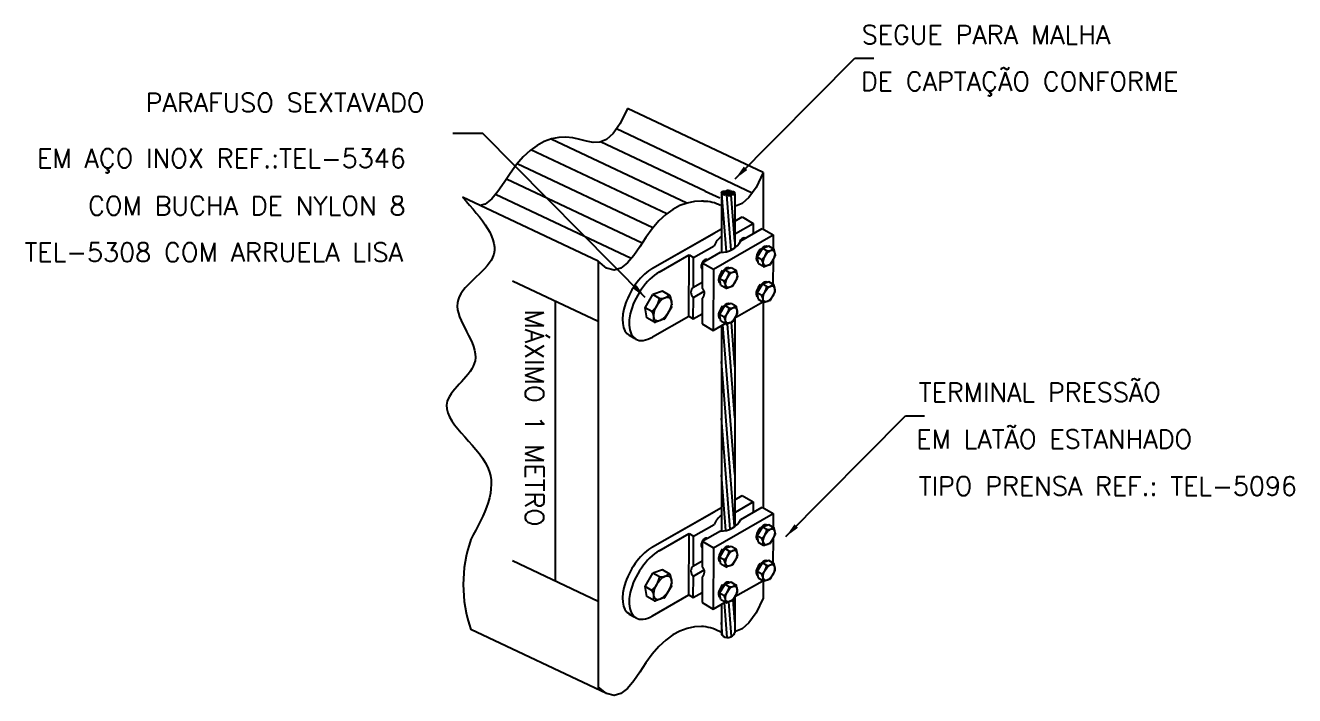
# Model space of a CAD drawing. Header units: millimetres. Extents: x -5156.6 to -5143, y -4612.5 to -4596.6.
# Drawn here: x -5156.6 to -5143.03, y -4603.78 to -4596.62 of the extents above; entities that cross this region are included whole.
import ezdxf

# ---------------------------------------------------------------- set-up
doc = ezdxf.new("R2010")
doc.units = ezdxf.units.MM
doc.header["$LTSCALE"] = 10
doc.layers.add('Termotécnica', color=7, linetype='Continuous')
doc.styles.add('r80', font='romans.shx')

msp = doc.modelspace()

# ---------------------------------------------------------------- linework, layer by layer
at = {"layer": 'Termotécnica', "color": 2}
for p, q in [((-5149.009, -4598.257), (-5147.729, -4596.965)), ((-5147.729, -4596.965), (-5147.525, -4596.965)), ((-5148.709, -4598.19), (-5150.16, -4597.505)), ((-5151.708, -4597.772), (-5152.027, -4597.772)), ((-5149.97, -4599.525), (-5151.708, -4597.772)), ((-5148.709, -4598.19), (-5148.709, -4598.794)), ((-5150.473, -4599.138), (-5151.924, -4598.453)), ((-5149.156, -4598.401), (-5149.156, -4599.042)), ((-5149.011, -4598.419), (-5149.011, -4598.992)), ((-5149.011, -4598.708), (-5148.933, -4598.663)), ((-5149.007, -4598.842), (-5148.815, -4598.732)), ((-5148.933, -4598.663), (-5148.815, -4598.732)), ((-5148.815, -4598.732), (-5148.815, -4598.841)), ((-5149.891, -4599.211), (-5149.156, -4598.791)), ((-5149.891, -4599.211), (-5149.234, -4598.836)), ((-5149.242, -4599.222), (-5148.602, -4598.856)), ((-5148.949, -4598.918), (-5148.72, -4598.787)), ((-5148.72, -4598.787), (-5148.602, -4598.856)), ((-5148.602, -4598.856), (-5148.603, -4599.003)), ((-5149.455, -4599.098), (-5149.234, -4598.972)), ((-5148.772, -4599.094), (-5148.717, -4599)), ((-5148.739, -4599.006), (-5148.731, -4599.01)), ((-5148.732, -4599.007), (-5148.726, -4599.015)), ((-5148.732, -4599.007), (-5148.724, -4599.011)), ((-5148.731, -4599.01), (-5148.727, -4599.017)), ((-5148.648, -4598.976), (-5148.717, -4599)), ((-5148.669, -4599.027), (-5148.717, -4599)), ((-5148.596, -4599.007), (-5148.648, -4598.976)), ((-5148.579, -4599.076), (-5148.591, -4599.014)), ((-5150.473, -4599.138), (-5150.473, -4603.719)), ((-5149.823, -4599.254), (-5149.502, -4599.07)), ((-5149.504, -4599.726), (-5149.502, -4599.07)), ((-5149.502, -4599.07), (-5149.455, -4599.098)), ((-5149.456, -4599.415), (-5149.455, -4599.098)), ((-5149.36, -4599.153), (-5149.361, -4599.426)), ((-5149.36, -4599.153), (-5149.167, -4599.042)), ((-5149.36, -4599.153), (-5149.242, -4599.222)), ((-5149.327, -4599.127), (-5149.325, -4599.12)), ((-5148.758, -4599.165), (-5148.772, -4599.094)), ((-5148.724, -4599.121), (-5148.772, -4599.094)), ((-5148.706, -4599.195), (-5148.758, -4599.165)), ((-5148.631, -4599.171), (-5148.58, -4599.084)), ((-5148.604, -4599.122), (-5148.605, -4599.385)), ((-5149.37, -4599.198), (-5149.372, -4599.198)), ((-5149.36, -4599.197), (-5149.371, -4599.201)), ((-5149.242, -4599.222), (-5149.245, -4599.877)), ((-5149.175, -4599.324), (-5149.12, -4599.23)), ((-5149.142, -4599.236), (-5149.134, -4599.241)), ((-5149.135, -4599.237), (-5149.127, -4599.242)), ((-5149.135, -4599.237), (-5149.129, -4599.245)), ((-5149.134, -4599.241), (-5149.13, -4599.247)), ((-5149.051, -4599.207), (-5149.12, -4599.23)), ((-5149.072, -4599.257), (-5149.12, -4599.23)), ((-5148.999, -4599.237), (-5149.051, -4599.207)), ((-5148.982, -4599.307), (-5148.994, -4599.244)), ((-5148.637, -4599.176), (-5148.697, -4599.196)), ((-5149.456, -4599.415), (-5149.361, -4599.361)), ((-5149.127, -4599.352), (-5149.175, -4599.324)), ((-5149.161, -4599.395), (-5149.175, -4599.324)), ((-5149.109, -4599.426), (-5149.161, -4599.395)), ((-5149.04, -4599.406), (-5149.1, -4599.427)), ((-5149.034, -4599.401), (-5148.983, -4599.314)), ((-5148.773, -4599.476), (-5148.718, -4599.382)), ((-5148.74, -4599.388), (-5148.732, -4599.393)), ((-5148.733, -4599.389), (-5148.725, -4599.394)), ((-5148.733, -4599.389), (-5148.727, -4599.398)), ((-5148.732, -4599.393), (-5148.728, -4599.399)), ((-5148.649, -4599.359), (-5148.718, -4599.382)), ((-5148.67, -4599.409), (-5148.718, -4599.382)), ((-5148.597, -4599.389), (-5148.649, -4599.359)), ((-5148.58, -4599.459), (-5148.592, -4599.396)), ((-5149.972, -4599.635), (-5149.889, -4599.493)), ((-5149.787, -4599.457), (-5149.889, -4599.493)), ((-5149.818, -4599.534), (-5149.889, -4599.493)), ((-5149.708, -4599.503), (-5149.787, -4599.457)), ((-5149.682, -4599.608), (-5149.7, -4599.515)), ((-5149.457, -4599.753), (-5149.456, -4599.525)), ((-5149.456, -4599.525), (-5149.34, -4599.458)), ((-5149.362, -4599.535), (-5149.363, -4599.808)), ((-5149.012, -4599.744), (-5148.714, -4599.573)), ((-5148.725, -4599.504), (-5148.773, -4599.476)), ((-5148.759, -4599.547), (-5148.773, -4599.476)), ((-5148.707, -4599.578), (-5148.759, -4599.547)), ((-5148.709, -4599.577), (-5148.709, -4601.773)), ((-5148.638, -4599.558), (-5148.698, -4599.579)), ((-5148.632, -4599.553), (-5148.581, -4599.466)), ((-5149.952, -4599.742), (-5149.972, -4599.635)), ((-5149.901, -4599.676), (-5149.972, -4599.635)), ((-5149.761, -4599.751), (-5149.684, -4599.619)), ((-5149.457, -4599.753), (-5149.363, -4599.699)), ((-5149.175, -4599.707), (-5149.12, -4599.612)), ((-5149.128, -4599.734), (-5149.175, -4599.707)), ((-5149.162, -4599.778), (-5149.175, -4599.707)), ((-5149.143, -4599.618), (-5149.135, -4599.623)), ((-5149.135, -4599.619), (-5149.127, -4599.624)), ((-5149.135, -4599.619), (-5149.129, -4599.628)), ((-5149.135, -4599.623), (-5149.13, -4599.63)), ((-5149.052, -4599.589), (-5149.12, -4599.612)), ((-5149.073, -4599.64), (-5149.12, -4599.612)), ((-5149, -4599.619), (-5149.052, -4599.589)), ((-5149, -4599.619), (-5149.052, -4599.589)), ((-5149.035, -4599.784), (-5148.984, -4599.696)), ((-5148.983, -4599.689), (-5148.995, -4599.627)), ((-5149.873, -4599.788), (-5149.952, -4599.742)), ((-5149.893, -4599.947), (-5149.504, -4599.726)), ((-5149.77, -4599.758), (-5149.86, -4599.789)), ((-5149.504, -4599.726), (-5149.457, -4599.753)), ((-5149.363, -4599.808), (-5149.245, -4599.877)), ((-5149.245, -4599.877), (-5149.117, -4599.804)), ((-5149.11, -4599.808), (-5149.162, -4599.778)), ((-5149.156, -4599.826), (-5149.156, -4602.022)), ((-5149.041, -4599.789), (-5149.101, -4599.809)), ((-5149.041, -4599.789), (-5149.101, -4599.809)), ((-5149.011, -4599.742), (-5149.011, -4601.972)), ((-5150.141, -4599.929), (-5150.08, -4599.964)), ((-5148.467, -4602.082), (-5147.186, -4600.789)), ((-5147.186, -4600.789), (-5146.983, -4600.789)), ((-5149.011, -4601.687), (-5148.933, -4601.643)), ((-5149.007, -4601.821), (-5148.815, -4601.711)), ((-5148.933, -4601.643), (-5148.815, -4601.711)), ((-5148.815, -4601.711), (-5148.815, -4601.821)), ((-5149.891, -4602.19), (-5149.156, -4601.77)), ((-5149.891, -4602.19), (-5149.234, -4601.815)), ((-5149.242, -4602.201), (-5148.602, -4601.835)), ((-5148.949, -4601.897), (-5148.72, -4601.766)), ((-5148.72, -4601.766), (-5148.602, -4601.835)), ((-5148.602, -4601.835), (-5148.603, -4601.982)), ((-5149.455, -4602.077), (-5149.234, -4601.951)), ((-5149.36, -4602.132), (-5149.167, -4602.021)), ((-5148.772, -4602.073), (-5148.717, -4601.979)), ((-5148.739, -4601.985), (-5148.731, -4601.99)), ((-5148.732, -4601.986), (-5148.724, -4601.991)), ((-5148.732, -4601.986), (-5148.726, -4601.994)), ((-5148.731, -4601.99), (-5148.727, -4601.996)), ((-5148.648, -4601.956), (-5148.717, -4601.979)), ((-5148.669, -4602.006), (-5148.717, -4601.979)), ((-5148.596, -4601.986), (-5148.648, -4601.956)), ((-5148.579, -4602.056), (-5148.591, -4601.993)), ((-5148.579, -4602.056), (-5148.591, -4601.993)), ((-5149.823, -4602.233), (-5149.502, -4602.05)), ((-5149.504, -4602.705), (-5149.502, -4602.05)), ((-5149.502, -4602.05), (-5149.455, -4602.077)), ((-5149.456, -4602.394), (-5149.455, -4602.077)), ((-5149.36, -4602.132), (-5149.361, -4602.405)), ((-5149.36, -4602.132), (-5149.242, -4602.201)), ((-5149.327, -4602.107), (-5149.325, -4602.1)), ((-5148.724, -4602.101), (-5148.772, -4602.073)), ((-5148.758, -4602.144), (-5148.772, -4602.073)), ((-5148.706, -4602.175), (-5148.758, -4602.144)), ((-5148.637, -4602.155), (-5148.697, -4602.176)), ((-5148.631, -4602.15), (-5148.58, -4602.063)), ((-5148.604, -4602.102), (-5148.605, -4602.364)), ((-5149.37, -4602.177), (-5149.372, -4602.178)), ((-5149.36, -4602.177), (-5149.371, -4602.18)), ((-5149.242, -4602.201), (-5149.245, -4602.856)), ((-5149.175, -4602.304), (-5149.12, -4602.209)), ((-5149.142, -4602.215), (-5149.134, -4602.22)), ((-5149.135, -4602.216), (-5149.129, -4602.225)), ((-5149.135, -4602.216), (-5149.127, -4602.221)), ((-5149.134, -4602.22), (-5149.13, -4602.227)), ((-5149.051, -4602.186), (-5149.12, -4602.209)), ((-5149.072, -4602.237), (-5149.12, -4602.209)), ((-5148.999, -4602.216), (-5149.051, -4602.186)), ((-5149.034, -4602.381), (-5148.983, -4602.293)), ((-5148.982, -4602.286), (-5148.994, -4602.224)), ((-5149.456, -4602.394), (-5149.361, -4602.34)), ((-5149.161, -4602.375), (-5149.175, -4602.304)), ((-5149.127, -4602.331), (-5149.175, -4602.304)), ((-5149.109, -4602.405), (-5149.161, -4602.375)), ((-5149.04, -4602.386), (-5149.1, -4602.406)), ((-5148.773, -4602.456), (-5148.718, -4602.361)), ((-5148.74, -4602.367), (-5148.732, -4602.372)), ((-5148.733, -4602.368), (-5148.727, -4602.377)), ((-5148.733, -4602.368), (-5148.725, -4602.373)), ((-5148.732, -4602.372), (-5148.728, -4602.379)), ((-5148.649, -4602.338), (-5148.718, -4602.361)), ((-5148.67, -4602.389), (-5148.718, -4602.361)), ((-5148.597, -4602.368), (-5148.649, -4602.338)), ((-5148.58, -4602.438), (-5148.592, -4602.376)), ((-5149.972, -4602.614), (-5149.889, -4602.472)), ((-5149.787, -4602.437), (-5149.889, -4602.472)), ((-5149.818, -4602.513), (-5149.889, -4602.472)), ((-5149.708, -4602.483), (-5149.787, -4602.437)), ((-5149.682, -4602.587), (-5149.7, -4602.494)), ((-5149.457, -4602.732), (-5149.456, -4602.504)), ((-5149.456, -4602.504), (-5149.34, -4602.438)), ((-5149.362, -4602.514), (-5149.363, -4602.787)), ((-5149.012, -4602.723), (-5148.714, -4602.553)), ((-5148.759, -4602.527), (-5148.773, -4602.456)), ((-5148.725, -4602.483), (-5148.773, -4602.456)), ((-5148.707, -4602.557), (-5148.759, -4602.527)), ((-5148.709, -4602.556), (-5148.709, -4602.738)), ((-5148.638, -4602.538), (-5148.698, -4602.558)), ((-5148.632, -4602.533), (-5148.581, -4602.445)), ((-5149.901, -4602.656), (-5149.972, -4602.614)), ((-5149.952, -4602.721), (-5149.972, -4602.614)), ((-5149.761, -4602.73), (-5149.684, -4602.599)), ((-5149.457, -4602.732), (-5149.363, -4602.678)), ((-5149.175, -4602.686), (-5149.12, -4602.592)), ((-5149.162, -4602.757), (-5149.175, -4602.686)), ((-5149.128, -4602.713), (-5149.175, -4602.686)), ((-5149.143, -4602.598), (-5149.135, -4602.602)), ((-5149.135, -4602.599), (-5149.129, -4602.607)), ((-5149.135, -4602.599), (-5149.127, -4602.603)), ((-5149.135, -4602.602), (-5149.13, -4602.609)), ((-5149.052, -4602.568), (-5149.12, -4602.592)), ((-5149.073, -4602.619), (-5149.12, -4602.592)), ((-5149, -4602.599), (-5149.052, -4602.568)), ((-5149, -4602.599), (-5149.052, -4602.568)), ((-5149.035, -4602.763), (-5148.984, -4602.676)), ((-5148.983, -4602.668), (-5148.995, -4602.606)), ((-5149.873, -4602.767), (-5149.952, -4602.721)), ((-5149.893, -4602.927), (-5149.504, -4602.705)), ((-5149.77, -4602.737), (-5149.86, -4602.768)), ((-5149.504, -4602.705), (-5149.457, -4602.732)), ((-5149.363, -4602.787), (-5149.245, -4602.856)), ((-5149.245, -4602.856), (-5149.117, -4602.783)), ((-5149.11, -4602.787), (-5149.162, -4602.757)), ((-5149.156, -4602.805), (-5149.156, -4603.133)), ((-5149.041, -4602.768), (-5149.101, -4602.788)), ((-5149.041, -4602.768), (-5149.101, -4602.788)), ((-5149.011, -4602.722), (-5149.011, -4603.11)), ((-5150.141, -4602.909), (-5150.08, -4602.943)), ((-5150.385, -4603.76), (-5151.836, -4603.075))]:
    msp.add_line(p, q, dxfattribs=at)
at = {"layer": 'Termotécnica', "color": 1}
for p, q in [((-5148.827, -4598.408), (-5150.278, -4597.723)), ((-5149.741, -4598.631), (-5151.192, -4597.946)), ((-5149.524, -4598.516), (-5150.975, -4597.831)), ((-5149.329, -4598.389), (-5150.449, -4597.86)), ((-5149.888, -4598.78), (-5151.339, -4598.095)), ((-5150.003, -4598.944), (-5151.454, -4598.259)), ((-5150.12, -4599.107), (-5151.571, -4598.422)), ((-5149.329, -4598.389), (-5149.172, -4598.458)), ((-5149.1, -4599.036), (-5149.15, -4598.417)), ((-5149.112, -4598.406), (-5149.112, -4598.411)), ((-5149.107, -4598.387), (-5149.107, -4598.393)), ((-5149.107, -4598.399), (-5149.107, -4598.4)), ((-5149.107, -4598.412), (-5149.107, -4598.413)), ((-5149.1, -4598.42), (-5149.1, -4598.427)), ((-5149.052, -4599.019), (-5149.099, -4598.429)), ((-5149.066, -4598.399), (-5149.066, -4598.403)), ((-5149.062, -4598.408), (-5149.062, -4598.42)), ((-5149.011, -4598.925), (-5149.05, -4598.431)), ((-5149.015, -4598.401), (-5149.015, -4598.414)), ((-5150.473, -4599.783), (-5151.391, -4599.35)), ((-5150.932, -4599.567), (-5150.932, -4602.558)), ((-5149.011, -4601.416), (-5149.139, -4599.816)), ((-5149.011, -4600.811), (-5149.091, -4599.806)), ((-5149.011, -4600.267), (-5149.049, -4599.791)), ((-5149.015, -4601.975), (-5149.156, -4600.21)), ((-5149.061, -4602.002), (-5149.156, -4600.816)), ((-5149.108, -4602.017), (-5149.156, -4601.422)), ((-5150.473, -4602.775), (-5151.391, -4602.341)), ((-5149.094, -4603.16), (-5149.124, -4602.787)), ((-5149.047, -4603.148), (-5149.076, -4602.78)), ((-5149.011, -4602.993), (-5149.03, -4602.755)), ((-5149.144, -4603.143), (-5149.156, -4602.999))]:
    msp.add_line(p, q, dxfattribs=at)
at = {"layer": 'Termotécnica', "color": 2}
for points in [[(-5150.16, -4597.505), (-5150.238, -4597.664), (-5150.312, -4597.771), (-5150.385, -4597.834), (-5150.457, -4597.863), (-5150.527, -4597.867), (-5150.598, -4597.854), (-5150.67, -4597.834), (-5150.743, -4597.817), (-5150.818, -4597.809), (-5150.895, -4597.814), (-5150.972, -4597.83), (-5151.05, -4597.858), (-5151.127, -4597.9), (-5151.202, -4597.954), (-5151.276, -4598.022), (-5151.346, -4598.104), (-5151.414, -4598.198), (-5151.48, -4598.297), (-5151.545, -4598.392), (-5151.612, -4598.471), (-5151.681, -4598.527), (-5151.735, -4598.543)], [(-5148.709, -4598.19), (-5148.786, -4598.35), (-5148.861, -4598.456), (-5148.934, -4598.52), (-5149.006, -4598.548), (-5149.011, -4598.549)], [(-5149.348, -4598.496), (-5149.367, -4598.495), (-5149.444, -4598.499), (-5149.521, -4598.515), (-5149.599, -4598.543), (-5149.676, -4598.585), (-5149.751, -4598.639), (-5149.825, -4598.707), (-5149.895, -4598.789), (-5149.963, -4598.883), (-5150.028, -4598.983), (-5150.094, -4599.077), (-5150.161, -4599.156), (-5150.23, -4599.212), (-5150.304, -4599.234), (-5150.385, -4599.212), (-5150.473, -4599.138)], [(-5148.709, -4602.738), (-5148.786, -4602.897), (-5148.861, -4603.004), (-5148.934, -4603.067), (-5149.006, -4603.096), (-5149.011, -4603.096)], [(-5149.348, -4603.044), (-5149.367, -4603.042), (-5149.444, -4603.046), (-5149.521, -4603.063), (-5149.599, -4603.091), (-5149.676, -4603.132), (-5149.751, -4603.187), (-5149.825, -4603.255), (-5149.895, -4603.337), (-5149.963, -4603.431), (-5150.028, -4603.53), (-5150.094, -4603.624), (-5150.161, -4603.704), (-5150.23, -4603.76), (-5150.304, -4603.782), (-5150.385, -4603.76), (-5150.473, -4603.686)]]:
    msp.add_lwpolyline(points, dxfattribs=at)
at = {"layer": 'Termotécnica', "color": 1}
for points in [[(-5149.156, -4598.401, -0.207457), (-5149.155, -4598.397, -0.095933), (-5149.149, -4598.393, -0.052726), (-5149.142, -4598.39, -0.039847), (-5149.132, -4598.388, -0.039847), (-5149.121, -4598.388, -0.052726), (-5149.114, -4598.389, -0.095933), (-5149.107, -4598.393, -0.207457), (-5149.106, -4598.396, -0.207457), (-5149.107, -4598.399, -0.095933), (-5149.112, -4598.403, -0.052726), (-5149.12, -4598.406, -0.039847), (-5149.13, -4598.408, -0.039847), (-5149.14, -4598.408, -0.052726), (-5149.148, -4598.407, -0.095933), (-5149.154, -4598.404, -0.207457)], [(-5149.15, -4598.418, -0.207457), (-5149.148, -4598.415, -0.095933), (-5149.142, -4598.412, -0.052726), (-5149.135, -4598.41, -0.039847), (-5149.124, -4598.41, -0.039847), (-5149.114, -4598.411, -0.052726), (-5149.107, -4598.413, -0.095933), (-5149.101, -4598.417, -0.207457), (-5149.1, -4598.421, -0.207457), (-5149.101, -4598.424, -0.095933), (-5149.107, -4598.427, -0.052726), (-5149.115, -4598.429, -0.039847), (-5149.125, -4598.429, -0.039847), (-5149.135, -4598.428, -0.052726), (-5149.143, -4598.426, -0.095933), (-5149.149, -4598.421, -0.207457)], [(-5149.112, -4598.406, -0.207457), (-5149.111, -4598.403, -0.095933), (-5149.104, -4598.399, -0.052726), (-5149.097, -4598.398, -0.039847), (-5149.087, -4598.397, -0.039847), (-5149.076, -4598.399, -0.052726), (-5149.069, -4598.401, -0.095933), (-5149.063, -4598.405, -0.207457), (-5149.062, -4598.408, -0.207457), (-5149.063, -4598.411, -0.095933), (-5149.07, -4598.415, -0.052726), (-5149.077, -4598.416, -0.039847), (-5149.087, -4598.417, -0.039847), (-5149.098, -4598.415, -0.052726), (-5149.105, -4598.413, -0.095933), (-5149.111, -4598.409, -0.207457)], [(-5149.1, -4598.427, -0.207457), (-5149.098, -4598.424, -0.095933), (-5149.092, -4598.42, -0.052726), (-5149.084, -4598.418, -0.039847), (-5149.074, -4598.418, -0.039847), (-5149.064, -4598.419, -0.052726), (-5149.056, -4598.422, -0.095933), (-5149.051, -4598.426, -0.207457), (-5149.049, -4598.429, -0.207457), (-5149.051, -4598.432, -0.095933), (-5149.057, -4598.435, -0.052726), (-5149.065, -4598.437, -0.039847), (-5149.075, -4598.437, -0.039847), (-5149.085, -4598.436, -0.052726), (-5149.093, -4598.434, -0.095933), (-5149.098, -4598.43, -0.207457)]]:
    msp.add_lwpolyline(points, format="xyb", close=True, dxfattribs=at)
for points in [[(-5149.107, -4598.387, -0.207457), (-5149.106, -4598.384, -0.095933), (-5149.099, -4598.381, -0.052726), (-5149.092, -4598.379, -0.039847), (-5149.081, -4598.379, -0.039847), (-5149.071, -4598.38, -0.052726), (-5149.064, -4598.382, -0.095933), (-5149.058, -4598.387, -0.207457), (-5149.057, -4598.39, -0.130458), (-5149.057, -4598.392, -0.095933)], [(-5149.065, -4598.396, -0.049151), (-5149.072, -4598.398, -0.039847), (-5149.082, -4598.398, -0.039847), (-5149.093, -4598.397, -0.052726), (-5149.1, -4598.395, -0.095933), (-5149.106, -4598.391, -0.207457), (-5149.107, -4598.387, -0.207457)], [(-5149.066, -4598.398, -0.207457), (-5149.064, -4598.395, -0.095933), (-5149.058, -4598.392, -0.052726), (-5149.05, -4598.39, -0.039847), (-5149.04, -4598.39, -0.039847), (-5149.03, -4598.391, -0.052726), (-5149.023, -4598.394, -0.095933), (-5149.017, -4598.398, -0.207457), (-5149.015, -4598.401, -0.207457), (-5149.017, -4598.404, -0.095933), (-5149.023, -4598.407, -0.052726), (-5149.031, -4598.409, -0.001764), (-5149.031, -4598.409, -0.039847)], [(-5149.045, -4598.409, -0.023019), (-5149.051, -4598.408, -0.052726), (-5149.059, -4598.406, -0.095933), (-5149.064, -4598.402, -0.207457), (-5149.066, -4598.398, -0.207457)], [(-5149.061, -4598.417, -0.207457), (-5149.06, -4598.414, -0.095933), (-5149.053, -4598.411, -0.052726), (-5149.046, -4598.409, -0.039847), (-5149.036, -4598.409, -0.039847), (-5149.025, -4598.41, -0.052726), (-5149.018, -4598.412, -0.095933), (-5149.012, -4598.416, -0.207457), (-5149.011, -4598.42, -0.207457), (-5149.012, -4598.423, -0.095933), (-5149.019, -4598.426, -0.052726), (-5149.026, -4598.428, -0.039847), (-5149.036, -4598.428, -0.039847), (-5149.047, -4598.427, -0.027092), (-5149.05, -4598.426, -0.095933)], [(-5149.06, -4598.42, -0.1939), (-5149.061, -4598.417, -0.207457)]]:
    msp.add_lwpolyline(points, format="xyb", dxfattribs=at)
at = {"layer": 'Termotécnica', "color": 2}
for centre, radius, start, end in [((-5149.346, -4598.892), 0.395, 62.6074, 90.2717), ((-5149.038, -4599.051), 0.212, 123.8154, 157.9217), ((-5149.038, -4599.051), 0.212, 81.5923, 82.7619), ((-5149.155, -4598.811), 0.232, 267.055, 332.459), ((-5148.949, -4598.926), 0.00912, 155.6255, 194.0757), ((-5148.814, -4599.006), 0.146, 307.7539, 351.7818), ((-5148.66, -4598.943), 0.0843, 263.5678, 314.258), ((-5148.602, -4599.016), 0.0109, 10.6416, 59.757), ((-5148.793, -4599.171), 0.0846, 345.3388, 35.8635), ((-5148.641, -4599.166), 0.0109, 288.8735, 329.757), ((-5148.59, -4599.078), 0.0109, 329.757, 10.6416), ((-5149.217, -4599.237), 0.146, 307.7539, 351.7818), ((-5149.063, -4599.174), 0.0843, 263.5678, 314.258), ((-5149.004, -4599.246), 0.0109, 10.6416, 59.757), ((-5148.993, -4599.309), 0.0109, 329.757, 10.6416), ((-5148.701, -4599.186), 0.0109, 239.757, 288.8735), ((-5149.409, -4599.47), 0.0722, 130.2257, 228.439), ((-5149.409, -4599.48), 0.0722, 310.6504, 48.8636), ((-5149.196, -4599.401), 0.0846, 345.3388, 35.8635), ((-5149.103, -4599.416), 0.0109, 239.757, 288.8735), ((-5149.044, -4599.396), 0.0109, 288.8735, 329.757), ((-5148.814, -4599.389), 0.146, 307.7539, 351.7818), ((-5148.661, -4599.326), 0.0843, 263.5678, 314.258), ((-5148.602, -4599.399), 0.0109, 10.6416, 59.757), ((-5150.035, -4599.503), 0.219, 307.7539, 351.7818), ((-5149.804, -4599.408), 0.127, 263.5678, 314.258), ((-5149.716, -4599.518), 0.0164, 10.6416, 59.757), ((-5148.794, -4599.553), 0.0846, 345.3388, 35.8635), ((-5148.701, -4599.568), 0.0109, 239.757, 288.8735), ((-5148.642, -4599.548), 0.0109, 288.8735, 329.757), ((-5148.591, -4599.461), 0.0109, 329.757, 10.6416), ((-5150.004, -4599.751), 0.127, 345.3388, 35.8635), ((-5149.217, -4599.619), 0.146, 307.7539, 351.7818), ((-5149.064, -4599.556), 0.0843, 263.5678, 314.258), ((-5149.005, -4599.629), 0.0109, 10.6416, 59.757), ((-5148.994, -4599.691), 0.0109, 329.757, 10.6416), ((-5149.865, -4599.773), 0.0164, 239.757, 288.8735), ((-5149.775, -4599.743), 0.0164, 288.8735, 329.757), ((-5149.197, -4599.784), 0.0846, 345.3388, 35.8635), ((-5149.197, -4599.784), 0.0846, 345.3388, 35.8635), ((-5149.104, -4599.799), 0.0109, 239.757, 288.8735), ((-5149.104, -4599.799), 0.0109, 239.757, 288.8735), ((-5149.044, -4599.778), 0.0109, 288.8735, 329.757), ((-5149.044, -4599.778), 0.0109, 288.8735, 329.757), ((-5149.038, -4602.031), 0.212, 123.8154, 157.9217), ((-5149.155, -4601.79), 0.232, 267.055, 332.459), ((-5148.814, -4601.986), 0.146, 307.7539, 351.7818), ((-5148.66, -4601.923), 0.0843, 263.5678, 314.258), ((-5148.602, -4601.995), 0.0109, 10.6416, 59.757), ((-5150.432, -4602.594), 1.484, 161.087, 198.913), ((-5148.793, -4602.15), 0.0846, 345.3388, 35.8635), ((-5148.641, -4602.145), 0.0109, 288.8735, 329.757), ((-5148.59, -4602.058), 0.0109, 329.757, 10.6416), ((-5148.59, -4602.058), 0.0109, 329.757, 10.6416), ((-5149.217, -4602.216), 0.146, 307.7539, 351.7818), ((-5149.063, -4602.153), 0.0843, 263.5678, 314.258), ((-5149.004, -4602.226), 0.0109, 10.6416, 59.757), ((-5148.993, -4602.288), 0.0109, 329.757, 10.6416), ((-5148.701, -4602.165), 0.0109, 239.757, 288.8735), ((-5149.409, -4602.449), 0.0722, 130.2257, 228.439), ((-5149.409, -4602.46), 0.0722, 310.6504, 48.8636), ((-5149.196, -4602.381), 0.0846, 345.3388, 35.8635), ((-5149.103, -4602.396), 0.0109, 239.757, 288.8735), ((-5149.044, -4602.375), 0.0109, 288.8735, 329.757), ((-5148.814, -4602.368), 0.146, 307.7539, 351.7818), ((-5148.661, -4602.305), 0.0843, 263.5678, 314.258), ((-5148.602, -4602.378), 0.0109, 10.6416, 59.757), ((-5150.035, -4602.482), 0.219, 307.7539, 351.7818), ((-5149.804, -4602.387), 0.127, 263.5678, 314.258), ((-5149.716, -4602.497), 0.0164, 10.6416, 59.757), ((-5148.794, -4602.533), 0.0846, 345.3388, 35.8635), ((-5148.701, -4602.548), 0.0109, 239.757, 288.8735), ((-5148.642, -4602.527), 0.0109, 288.8735, 329.757), ((-5148.591, -4602.44), 0.0109, 329.757, 10.6416), ((-5150.004, -4602.73), 0.127, 345.3388, 35.8635), ((-5149.217, -4602.598), 0.146, 307.7539, 351.7818), ((-5149.064, -4602.535), 0.0843, 263.5678, 314.258), ((-5149.005, -4602.608), 0.0109, 10.6416, 59.757), ((-5148.994, -4602.67), 0.0109, 329.757, 10.6416), ((-5149.865, -4602.753), 0.0164, 239.757, 288.8735), ((-5149.775, -4602.722), 0.0164, 288.8735, 329.757), ((-5149.197, -4602.763), 0.0846, 345.3388, 35.8635), ((-5149.197, -4602.763), 0.0846, 345.3388, 35.8635), ((-5149.104, -4602.778), 0.0109, 239.757, 288.8735), ((-5149.104, -4602.778), 0.0109, 239.757, 288.8735), ((-5149.044, -4602.758), 0.0109, 288.8735, 329.757), ((-5149.044, -4602.758), 0.0109, 288.8735, 329.757), ((-5149.397, -4603.509), 0.468, 58.8718, 83.9292), ((-5149.091, -4603.07), 0.0897, 224.1539, 333.644)]:
    msp.add_arc(centre, radius, start, end, dxfattribs=at)
at = {"layer": 'Termotécnica', "color": 1}
msp.add_arc((-5153.204, -4601.327), 4.492, 20.7837, 20.8255, dxfattribs=at)
at = {"layer": 'Termotécnica', "color": 2}
for centre, major_axis, ratio, start_param, end_param in [((-5148.934, -4598.936), (0.0268, 0.046), 0.509483, -0.118043, 1.57078), ((-5148.935, -4598.936), (-0.0316, -0.0452), 0.279135, 3.405042, 4.237334), ((-5148.722, -4599.059), (-0.0465, -0.0797), 0.499695, -1.988379, 0.104156), ((-5148.714, -4599.064), (-0.0465, -0.0797), 0.499695, 4.294745, 6.217726), ((-5148.719, -4599.061), (-0.0485, -0.0832), 0.440757, 3.023327, 4.28105), ((-5148.711, -4599.066), (-0.0485, -0.0832), 0.440757, 3.185665, 4.034466), ((-5149.337, -4599.167), (-0.0268, -0.046), 0.509483, -3.260657, 0.118762), ((-5149.346, -4599.167), (-0.0347, -0.0429), 0.279135, 3.066812, 4.485611), ((-5149.929, -4599.56), (-0.214, -0.368), 0.509483, -2.424519, 0.015985), ((-5149.859, -4599.601), (-0.214, -0.368), 0.509483, -2.420558, 0.36715), ((-5149.337, -4599.166), (-0.0316, -0.0452), 0.279135, 5.072348, 5.757449), ((-5149.125, -4599.289), (-0.0465, -0.0797), 0.499695, -1.988379, 0.104156), ((-5149.117, -4599.294), (-0.0465, -0.0797), 0.499695, 4.294745, 6.217726), ((-5149.122, -4599.291), (-0.0485, -0.0832), 0.440757, 3.023327, 4.28105), ((-5149.114, -4599.296), (-0.0485, -0.0832), 0.440757, 3.185665, 4.034466), ((-5148.723, -4599.441), (-0.0465, -0.0797), 0.499695, -1.988379, 0.104156), ((-5148.715, -4599.446), (-0.0465, -0.0797), 0.499695, 4.294745, 6.217726), ((-5148.72, -4599.443), (-0.0485, -0.0832), 0.440757, 3.023327, 4.28105), ((-5148.712, -4599.448), (-0.0485, -0.0832), 0.440757, 3.185665, 4.034466), ((-5149.122, -4599.674), (-0.0485, -0.0832), 0.440757, 3.023327, 4.28105), ((-5149.126, -4599.672), (-0.0465, -0.0797), 0.499695, -1.988379, 0.104156), ((-5149.118, -4599.676), (-0.0465, -0.0797), 0.499695, 4.294745, 6.217726), ((-5149.114, -4599.678), (-0.0485, -0.0832), 0.440757, 3.185665, 4.034466), ((-5149.859, -4599.601), (-0.214, -0.368), 0.509483, 0.365247, 0.732945), ((-5148.722, -4602.038), (-0.0465, -0.0797), 0.499695, -1.988379, 0.104156), ((-5148.714, -4602.043), (-0.0465, -0.0797), 0.499695, 4.294745, 6.217726), ((-5148.719, -4602.04), (-0.0485, -0.0832), 0.440757, 3.023327, 4.28105), ((-5148.711, -4602.045), (-0.0485, -0.0832), 0.440757, 3.185665, 4.034466), ((-5149.337, -4602.146), (-0.0268, -0.046), 0.509483, -3.260657, 0.118762), ((-5149.337, -4602.146), (-0.0316, -0.0452), 0.279135, 5.072348, 5.757449), ((-5149.346, -4602.146), (-0.0347, -0.0429), 0.279135, 3.066812, 4.485611), ((-5149.929, -4602.539), (-0.214, -0.368), 0.509483, -2.424519, 0.015985), ((-5149.859, -4602.581), (-0.214, -0.368), 0.509483, -2.420558, 0.36715), ((-5149.125, -4602.269), (-0.0465, -0.0797), 0.499695, -1.988379, 0.104156), ((-5149.117, -4602.273), (-0.0465, -0.0797), 0.499695, 4.294745, 6.217726), ((-5149.122, -4602.271), (-0.0485, -0.0832), 0.440757, 3.023327, 4.28105), ((-5149.114, -4602.275), (-0.0485, -0.0832), 0.440757, 3.185665, 4.034466), ((-5148.723, -4602.421), (-0.0465, -0.0797), 0.499695, -1.988379, 0.104156), ((-5148.715, -4602.425), (-0.0465, -0.0797), 0.499695, 4.294745, 6.217726), ((-5148.72, -4602.423), (-0.0485, -0.0832), 0.440757, 3.023327, 4.28105), ((-5148.712, -4602.427), (-0.0485, -0.0832), 0.440757, 3.185665, 4.034466), ((-5149.122, -4602.653), (-0.0485, -0.0832), 0.440757, 3.023327, 4.28105), ((-5149.126, -4602.651), (-0.0465, -0.0797), 0.499695, -1.988379, 0.104156), ((-5149.118, -4602.656), (-0.0465, -0.0797), 0.499695, 4.294745, 6.217726), ((-5149.114, -4602.658), (-0.0485, -0.0832), 0.440757, 3.185665, 4.034466), ((-5149.859, -4602.581), (-0.214, -0.368), 0.509483, 0.365247, 0.732945)]:
    msp.add_ellipse(centre, major_axis=major_axis, ratio=ratio, start_param=start_param, end_param=end_param, dxfattribs=at)
for centre, major_axis in [((-5148.647, -4599.103), (-0.0478, -0.0819)), ((-5149.05, -4599.334), (-0.0478, -0.0819)), ((-5148.648, -4599.486), (-0.0478, -0.0819)), ((-5149.785, -4599.649), (-0.072, -0.123)), ((-5149.051, -4599.716), (-0.0478, -0.0819)), ((-5148.647, -4602.083), (-0.0478, -0.0819)), ((-5149.05, -4602.313), (-0.0478, -0.0819)), ((-5148.648, -4602.465), (-0.0478, -0.0819)), ((-5149.785, -4602.628), (-0.072, -0.123)), ((-5149.051, -4602.695), (-0.0478, -0.0819))]:
    msp.add_ellipse(centre, major_axis=major_axis, ratio=0.500279, dxfattribs=at)
msp.add_spline([(-5151.924, -4598.453), (-5151.602, -4599.097), (-5151.979, -4599.582), (-5151.79, -4600.202), (-5152.087, -4600.634), (-5151.656, -4601.335), (-5151.836, -4602.113)], degree=3, dxfattribs=at)
for points in [[(-5148.917, -4598.125), (-5148.879, -4598.162), (-5149.009, -4598.257)], [(-5150.063, -4599.393), (-5150.101, -4599.43), (-5149.97, -4599.525)], [(-5148.375, -4601.95), (-5148.337, -4601.987), (-5148.467, -4602.082)]]:
    msp.add_solid(points, dxfattribs=at)

# ---------------------------------------------------------------- texts
at = {"layer": 'Termotécnica', "color": 2, "style": 'r80'}
for s, p in [('SEGUE PARA MALHA', (-5147.656, -4596.815)), ('DE CAPTAÇÃO CONFORME', (-5147.665, -4597.314)), ('PARAFUSO SEXTAVADO ', (-5155.313, -4597.541)), ('EM AÇO INOX REF.:TEL-5346', (-5156.473, -4598.137)), ('COM BUCHA DE NYLON 8 ', (-5155.928, -4598.644)), ('TEL-5308 COM ARRUELA LISA', (-5156.607, -4599.141)), ('TERMINAL PRESSÃO', (-5147.046, -4600.639)), ('EM LATÃO ESTANHADO', (-5147.072, -4601.14)), ('TIPO PRENSA REF.: TEL-5096', (-5147.047, -4601.641))]:
    msp.add_text(s, height=0.2, dxfattribs=at).set_placement(p)
msp.add_text('MÁXIMO 1 METRO', height=0.2, rotation=269.9976, dxfattribs=at).set_placement((-5151.253, -4599.655))

doc.saveas('drawing.dxf')
